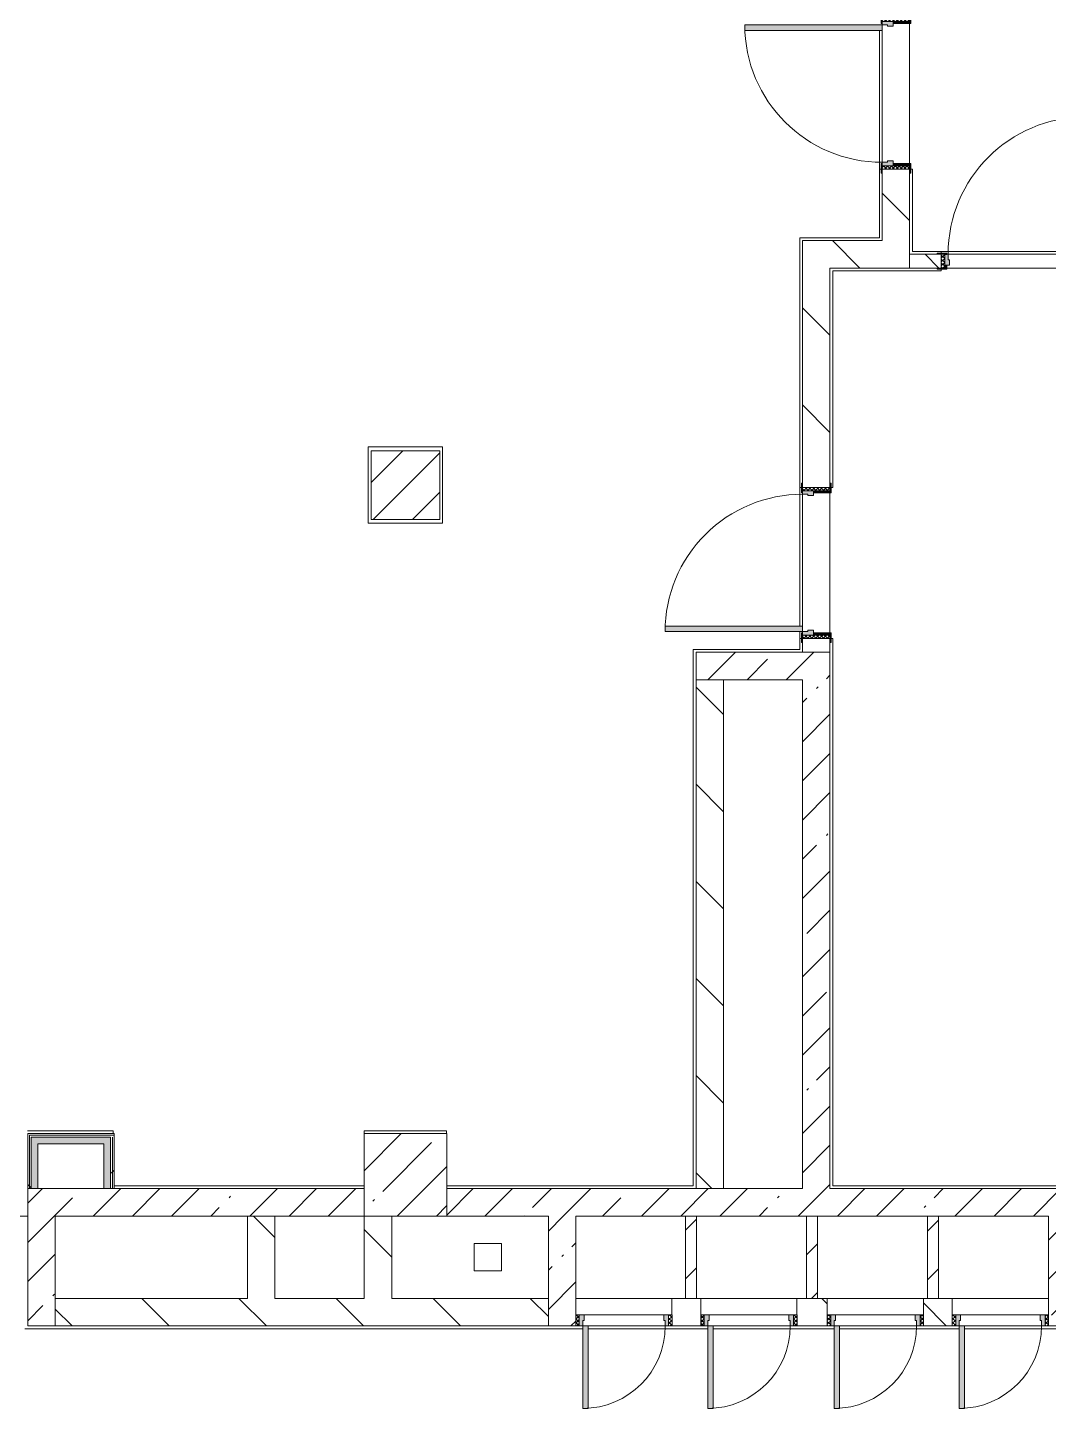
# Model space of a CAD drawing. Header units: millimetres. Extents: x 1322 to 199238, y -8553 to 29000.
# Drawn here: x 123937 to 131368, y 10300 to 20350 of the extents above; entities that cross this region are included whole.
import ezdxf

# ---------------------------------------------------------------- set-up
doc = ezdxf.new("R2010")
doc.units = ezdxf.units.MM
for name, color, linetype, lineweight, true_color in [('A-DOOR-5', 7, 'Continuous', 5, 0xe2e2e2), ('A-DOOR-6', 7, 'Continuous', 5, 0xaaaaaa), ('A-DOOR-FRAM-3', 7, 'Continuous', 5, 0xe2e2e2), ('A-DOOR-FRAM-4', 7, 'Continuous', 5, 0xaaaaaa), ('A-FLOR-2', 7, 'Continuous', 5, 0xaaaaaa), ('I-WALL-1', 7, 'Continuous', 5, 0xe7e7e7), ('I-WALL-2', 7, 'Continuous', 9, 0xe7e7e7), ('I-WALL-5', 7, 'Continuous', 5, 0x787878)]:
    doc.layers.add(name, color=color, linetype=linetype, lineweight=lineweight, true_color=true_color)
for name, color, linetype, lineweight in [('A-WALL', 7, 'Continuous', 9), ('I-WALL-3', 7, 'Continuous', 5), ('S-COLS-1', 7, 'Continuous', 5)]:
    doc.layers.add(name, color=color, linetype=linetype, lineweight=lineweight)
pattern_1 = [(45, (72227.77, 0), (-285.1231, 285.1231), []), (45, (72512.9, 0), (-285.1231, 285.1231), [504.031, -100.806, 16.764, -84.042])]
pattern_2 = [(135, (1751.41, 164.685), (-14.14214, -14.14214), []), (225, (1751.41, 164.685), (14.14214, -14.14214), [])]
pattern_3 = [(45, (-371.384, 164.685), (-14.1421, 14.1421), []), (135, (-371.384, 164.685), (-14.1421, -14.1421), [])]
pattern_4 = [(135, (72227.77, 0), (-353.5534, -353.5534), [])]
pattern_5 = [(45, (72227.77, 0), (-176.7767, 176.7767), [])]
pattern_6 = [(135, (1951.41, 164.685), (-14.14214, -14.14214), []), (225, (1951.41, 164.685), (14.14214, -14.14214), [])]
pattern_7 = [(45, (-171.384, 164.685), (-14.1421, 14.1421), []), (135, (-171.384, 164.685), (-14.1421, -14.1421), [])]
pattern_8 = [(45, (72227.8, 0), (-530.33, 530.33), []), (135, (72227.8, 0), (-530.33, -530.33), [])]

# ---------------------------------------------------------------- blocks, each defined once
blk = doc.blocks.new('BSC_Колонна _Прямоугольная - 600х600-23205375-1_10_3_птичка')
at = {"layer": 'S-COLS-1'}
h = blk.add_hatch(dxfattribs=at)
h.set_pattern_fill('FP_74', color=256, style=0, pattern_type=2)
h.set_pattern_definition([(45, (-54460, -12000), (-285.123, 285.123), []), (45, (-54174.88, -12000), (-285.123, 285.123), [504.031, -100.806, 16.764, -84.042])])
h.paths.add_polyline_path([(289, -300), (300, -300), (298, 300), (-300, 300), (-300, -300), (182, -300)])
for p, q in [((300, 300), (-300, 300)), ((-300, 300), (-300, -300)), ((300, -300), (300, 300)), ((-300, -300), (300, -300))]:
    blk.add_line(p, q, dxfattribs=at)
blk = doc.blocks.new('110_Дверь_СКБ_1Ст_Внутренняя1 - Д-12 1100x2100h_дверь в горячий цех-32113407-1_10_3_птичка')
at = {"layer": 'A-DOOR-5'}
h = blk.add_hatch(color=256, dxfattribs=at)
h.paths.add_polyline_path([(-512.5, 100), (-512.5, 20), (-477.5, 20), (-477.5, 60), (-487.5, 60), (-487.5, 100), (-497.5, 100)])
h.paths.add_polyline_path([(502.5, 60), (502.5, 20), (537.5, 20), (537.5, 100), (512.5, 100), (512.5, 60)])
at = {"layer": 'A-DOOR-6'}
h = blk.add_hatch(dxfattribs=at)
h.set_pattern_fill('FP_94', color=256, style=0, pattern_type=2)
h.set_pattern_definition(pattern_2)
h.paths.add_polyline_path([(537.5, -100), (562.5, -100), (562.5, 100), (537.5, 100)])
at = {"layer": 'A-DOOR-FRAM-3'}
for points in [[(-487.5, 948.5), (-487.5, 100), (-447.5, 100), (-451.7, 1100), (-487.5, 1100), (-487.5, 1055.7)], [(-567.5, 108), (-567.5, 100), (-497.5, 100), (-497.5, 108), (-537.5, 108)], [(522.5, 105), (522.5, 100), (592.5, 100), (592.5, 108), (522.5, 108)], [(-512.5, -100), (-497.5, -100), (-497.5, 20), (-512.5, 20)], [(522.5, -100), (537.5, -100), (537.5, 20), (522.5, 20)], [(-567.5, -108), (-497.5, -108), (-497.5, -100), (-567.5, -100)], [(522.5, -108), (592.5, -108), (592.5, -100), (522.5, -100)]]:
    blk.add_hatch(color=256, dxfattribs=at).paths.add_polyline_path(points)
at = {"layer": 'A-DOOR-FRAM-4'}
h = blk.add_hatch(dxfattribs=at)
h.set_pattern_fill('FP_95', color=256, style=0, pattern_type=2)
h.set_pattern_definition(pattern_3)
h.paths.add_polyline_path([(-537.5, -100), (-512.5, -100), (-512.5, 100), (-537.5, 100)])
at = {"layer": 'A-DOOR-6'}
for p, q in [((-487.5, 1100), (-487.5, 100)), ((-447.5, 1100), (-487.5, 1100)), ((-447.5, 100), (-447.5, 1100)), ((-487.5, 100), (-447.5, 100))]:
    blk.add_line(p, q, dxfattribs=at)
blk.add_arc((-487.5, 100), 1000, 360, 90, dxfattribs=at)
at = {"layer": 'A-DOOR-FRAM-4'}
for p, q in [((-497.5, 108), (-567.5, 108)), ((-567.5, 108), (-567.5, 100)), ((-497.5, 100), (-497.5, 108)), ((592.5, 108), (522.5, 108)), ((522.5, 108), (522.5, 100)), ((592.5, 100), (592.5, 108)), ((-567.5, 100), (-497.5, 100)), ((-512.5, 100), (-537.5, 100)), ((-537.5, 100), (-537.5, -100)), ((-487.5, 100), (-512.5, 100)), ((-512.5, 100), (-512.5, 20)), ((-512.5, -100), (-512.5, 100)), ((-497.5, 100), (-512.5, 100)), ((-512.5, 100), (-512.5, 99)), ((-512.5, 99), (-497.5, 99)), ((-512.5, 20), (-477.5, 20)), ((-497.5, 20), (-512.5, 20)), ((-512.5, 20), (-512.5, -100)), ((-497.5, 99), (-497.5, 100)), ((-497.5, -100), (-497.5, 20)), ((-487.5, 60), (-487.5, 100)), ((-477.5, 60), (-487.5, 60)), ((-477.5, 20), (-477.5, 60)), ((512.5, 60), (502.5, 60)), ((502.5, 60), (502.5, 20)), ((502.5, 20), (537.5, 20)), ((512.5, 100), (512.5, 60)), ((537.5, 100), (512.5, 100)), ((537.5, 100), (522.5, 100)), ((522.5, 100), (522.5, 99)), ((522.5, 100), (592.5, 100)), ((522.5, 99), (537.5, 99)), ((537.5, 20), (522.5, 20)), ((522.5, 20), (522.5, -100)), ((537.5, 20), (537.5, 100)), ((562.5, 100), (537.5, 100)), ((537.5, 100), (537.5, -100)), ((537.5, 99), (537.5, 100)), ((537.5, -100), (537.5, 20)), ((562.5, -100), (562.5, 100)), ((-497.5, -100), (-567.5, -100)), ((-567.5, -100), (-567.5, -108)), ((-537.5, -100), (-512.5, -100)), ((-512.5, -100), (-497.5, -100)), ((-497.5, -108), (-497.5, -100)), ((522.5, -100), (537.5, -100)), ((592.5, -100), (522.5, -100)), ((522.5, -100), (522.5, -108)), ((537.5, -100), (562.5, -100)), ((592.5, -108), (592.5, -100)), ((-567.5, -108), (-497.5, -108)), ((522.5, -108), (592.5, -108))]:
    blk.add_line(p, q, dxfattribs=at)
blk = doc.blocks.new('110_Дверь_СКБ_1Ст_Внутренняя1 - Д-11 1100x2100h_кладовые _все__ коридор _между помещениями блока столовой__ моечные _все_-V183-1_10_3_птичка')
at = {"layer": 'A-DOOR-5'}
h = blk.add_hatch(color=256, dxfattribs=at)
h.paths.add_polyline_path([(-487.5, -30), (-477.5, -30), (-477.5, 10), (-487.5, 10), (-487.5, 50), (-512.5, 50), (-512.5, -30)])
h.paths.add_polyline_path([(537.5, -30), (537.5, 50), (512.5, 50), (512.5, 10), (502.5, 10), (502.5, -30), (512.5, -30)])
at = {"layer": 'A-DOOR-6'}
h = blk.add_hatch(dxfattribs=at)
h.set_pattern_fill('FP_70', color=256, style=0, pattern_type=2)
h.set_pattern_definition([(135, (1751.41, 114.685), (-14.14214, -14.14214), []), (225, (1751.41, 114.685), (14.14214, -14.14214), [])])
h.paths.add_polyline_path([(562.5, -50), (562.5, 50), (537.5, 50), (537.5, -50)])
at = {"layer": 'A-DOOR-FRAM-3'}
for points in [[(512.5, 50), (512.5, 1050), (472.5, 1050), (472.5, 50), (492.5, 50)], [(-567.5, 50), (-497.5, 50), (-497.5, 58), (-567.5, 58)], [(592.5, 50), (592.5, 58), (522.5, 58), (522.5, 50), (562.5, 50)], [(-536.1, -58), (-497.5, -58), (-497.5, -50), (-567.5, -50), (-567.5, -58), (-537.5, -58)], [(-497.5, -50), (-497.5, -30), (-512.5, -30), (-512.5, -50)], [(522.5, -50), (537.5, -50), (537.5, -30), (522.5, -30)], [(592.5, -58), (592.5, -50), (522.5, -50), (522.5, -58), (562.5, -58)]]:
    blk.add_hatch(color=256, dxfattribs=at).paths.add_polyline_path(points)
at = {"layer": 'A-DOOR-FRAM-4'}
h = blk.add_hatch(dxfattribs=at)
h.set_pattern_fill('FP_71', color=256, style=0, pattern_type=2)
h.set_pattern_definition([(45, (-371.384, 114.685), (-14.1421, 14.1421), []), (135, (-371.384, 114.685), (-14.1421, -14.1421), [])])
h.paths.add_polyline_path([(-536.1, -50), (-512.5, -50), (-512.5, 50), (-537.5, 50), (-537.5, -50)])
at = {"layer": 'A-DOOR-6'}
for p, q in [((512.5, 1050), (472.5, 1050)), ((472.5, 1050), (472.5, 50)), ((512.5, 50), (512.5, 1050)), ((472.5, 50), (512.5, 50))]:
    blk.add_line(p, q, dxfattribs=at)
blk.add_arc((512.5, 50), 1000, 90, 180, dxfattribs=at)
at = {"layer": 'A-DOOR-FRAM-4'}
for p, q in [((-497.5, 58), (-567.5, 58)), ((-567.5, 58), (-567.5, 50)), ((-567.5, 50), (-497.5, 50)), ((-512.5, 50), (-537.5, 50)), ((-537.5, 50), (-537.5, -50)), ((-487.5, 50), (-512.5, 50)), ((-512.5, 50), (-512.5, -30)), ((-512.5, -50), (-512.5, 50)), ((-497.5, 50), (-512.5, 50)), ((-512.5, 50), (-512.5, 49)), ((-512.5, 49), (-497.5, 49)), ((-497.5, 50), (-497.5, 58)), ((-497.5, 49), (-497.5, 50)), ((-487.5, 10), (-487.5, 50)), ((-477.5, 10), (-487.5, 10)), ((-477.5, -30), (-477.5, 10)), ((512.5, 10), (502.5, 10)), ((502.5, 10), (502.5, -30)), ((512.5, 50), (512.5, 10)), ((537.5, 50), (512.5, 50)), ((592.5, 58), (522.5, 58)), ((522.5, 58), (522.5, 50)), ((537.5, 50), (522.5, 50)), ((522.5, 50), (522.5, 49)), ((522.5, 50), (592.5, 50)), ((522.5, 49), (537.5, 49)), ((537.5, -30), (537.5, 50)), ((562.5, 50), (537.5, 50)), ((537.5, 50), (537.5, -50)), ((537.5, 49), (537.5, 50)), ((562.5, -50), (562.5, 50)), ((592.5, 50), (592.5, 58)), ((-497.5, -50), (-567.5, -50)), ((-567.5, -50), (-567.5, -58)), ((-567.5, -58), (-497.5, -58)), ((-537.5, -50), (-512.5, -50)), ((-512.5, -30), (-477.5, -30)), ((-497.5, -30), (-512.5, -30)), ((-512.5, -30), (-512.5, -50)), ((-512.5, -50), (-497.5, -50)), ((-497.5, -50), (-497.5, -30)), ((-497.5, -58), (-497.5, -50)), ((502.5, -30), (537.5, -30)), ((537.5, -30), (522.5, -30)), ((522.5, -30), (522.5, -50)), ((522.5, -50), (537.5, -50)), ((592.5, -50), (522.5, -50)), ((522.5, -50), (522.5, -58)), ((522.5, -58), (592.5, -58)), ((537.5, -50), (537.5, -30)), ((537.5, -50), (562.5, -50)), ((592.5, -58), (592.5, -50))]:
    blk.add_line(p, q, dxfattribs=at)
blk = doc.blocks.new('BSC_Колонна _Прямоугольная - 500х500-V195-1_10_3_птичка')
at = {"layer": 'S-COLS-1'}
h = blk.add_hatch(dxfattribs=at)
h.set_pattern_fill('FP_113', color=256, style=0, pattern_type=2)
h.set_pattern_definition([(45, (-54460, -17020), (-285.123, 285.123), []), (45, (-54174.88, -17020), (-285.123, 285.123), [504.031, -100.806, 16.764, -84.042])])
h.paths.add_polyline_path([(250, -250), (250, 250), (-250, 250), (-250, -250), (115, -250)])
for p, q in [((250, 250), (-250, 250)), ((-250, 250), (-250, -250)), ((250, -250), (250, 250)), ((-250, -250), (250, -250))]:
    blk.add_line(p, q, dxfattribs=at)
blk = doc.blocks.new('110_Дверь_СКБ_1Ст - д-18 700x2100h_Технический шкаф ЭОМ и СС-23257539-1_10_3_птичка')
at = {"layer": 'A-DOOR-5'}
h = blk.add_hatch(color=256, dxfattribs=at)
h.paths.add_polyline_path([(-288, 100), (-313, 100), (-313, 20), (-278, 20), (-278, 60), (-288, 60)])
h.paths.add_polyline_path([(322, 100), (312, 100), (312, 60), (302, 60), (302, 20), (337, 20), (337, 100)])
at = {"layer": 'A-DOOR-6'}
h = blk.add_hatch(dxfattribs=at)
h.set_pattern_fill('FP_123', color=256, style=0, pattern_type=2)
h.set_pattern_definition(pattern_6)
h.paths.add_polyline_path([(337, 100), (337, 20), (362, 20), (362, 100)])
at = {"layer": 'A-DOOR-FRAM-3'}
blk.add_hatch(color=256, dxfattribs=at).paths.add_polyline_path([(312, 700), (272, 700), (272, 100), (312, 100), (312, 156)])
at = {"layer": 'A-DOOR-FRAM-4'}
h = blk.add_hatch(dxfattribs=at)
h.set_pattern_fill('FP_124', color=256, style=0, pattern_type=2)
h.set_pattern_definition(pattern_7)
h.paths.add_polyline_path([(-338, 100), (-338, 20), (-313, 20), (-313, 100)])
at = {"layer": 'A-DOOR-6'}
for p, q in [((312, 700), (272, 700)), ((272, 700), (272, 100)), ((312, 100), (312, 700)), ((272, 100), (312, 100))]:
    blk.add_line(p, q, dxfattribs=at)
blk.add_arc((312, 100), 600, 90, 180, dxfattribs=at)
at = {"layer": 'A-DOOR-FRAM-4'}
for p, q in [((-313, 100), (-338, 100)), ((-338, 100), (-338, 20)), ((-338, 20), (-313, 20)), ((-288, 100), (-313, 100)), ((-313, 100), (-313, 20)), ((-313, 20), (-313, 100)), ((-313, 20), (-278, 20)), ((-288, 60), (-288, 100)), ((-288, 100), (272, 100)), ((-278, 60), (-288, 60)), ((-278, 20), (-278, 60)), ((302, 20), (-278, 20)), ((312, 60), (302, 60)), ((302, 60), (302, 20)), ((302, 20), (337, 20)), ((312, 100), (312, 60)), ((337, 100), (312, 100)), ((337, 20), (337, 100)), ((362, 100), (337, 100)), ((337, 100), (337, 20)), ((337, 20), (362, 20)), ((362, 20), (362, 100))]:
    blk.add_line(p, q, dxfattribs=at)
blk = doc.blocks.new('110_Дверь_СКБ_1Ст - д-18 700x2100h_Технический шкаф ЭОМ и СС-V210-1_10_3_птичка')
at = {"layer": 'A-DOOR-5'}
h = blk.add_hatch(color=256, dxfattribs=at)
h.paths.add_polyline_path([(322, 100), (312, 100), (312, 60), (302, 60), (302, 20), (337, 20), (337, 100)])
h.paths.add_polyline_path([(-298, 100), (-313, 100), (-313, 20), (-278, 20), (-278, 60), (-288, 60), (-288, 100)])
at = {"layer": 'A-DOOR-6'}
h = blk.add_hatch(dxfattribs=at)
h.set_pattern_fill('FP_123', color=256, style=0, pattern_type=2)
h.set_pattern_definition(pattern_6)
h.paths.add_polyline_path([(337, 100), (337, 20), (362, 20), (362, 100)])
at = {"layer": 'A-DOOR-FRAM-3'}
blk.add_hatch(color=256, dxfattribs=at).paths.add_polyline_path([(272, 700), (272, 100), (312, 100), (312, 700), (281, 700)])
at = {"layer": 'A-DOOR-FRAM-4'}
h = blk.add_hatch(dxfattribs=at)
h.set_pattern_fill('FP_124', color=256, style=0, pattern_type=2)
h.set_pattern_definition(pattern_7)
h.paths.add_polyline_path([(-338, 100), (-338, 20), (-313, 20), (-313, 100)])
at = {"layer": 'A-DOOR-6'}
for p, q in [((312, 700), (272, 700)), ((272, 700), (272, 100)), ((312, 100), (312, 700)), ((272, 100), (312, 100))]:
    blk.add_line(p, q, dxfattribs=at)
blk.add_arc((312, 100), 600, 90, 180, dxfattribs=at)
at = {"layer": 'A-DOOR-FRAM-4'}
for p, q in [((-313, 100), (-338, 100)), ((-338, 100), (-338, 20)), ((-338, 20), (-313, 20)), ((-288, 100), (-313, 100)), ((-313, 100), (-313, 20)), ((-313, 20), (-313, 100)), ((-313, 20), (-278, 20)), ((-288, 60), (-288, 100)), ((-288, 100), (272, 100)), ((-278, 60), (-288, 60)), ((-278, 20), (-278, 60)), ((302, 20), (-278, 20)), ((312, 60), (302, 60)), ((302, 60), (302, 20)), ((302, 20), (337, 20)), ((312, 100), (312, 60)), ((337, 100), (312, 100)), ((337, 20), (337, 100)), ((362, 100), (337, 100)), ((337, 100), (337, 20)), ((337, 20), (362, 20)), ((362, 20), (362, 100))]:
    blk.add_line(p, q, dxfattribs=at)
blk = doc.blocks.new('110_Дверь_СКБ_1Ст_Внутренняя1 - Д-12 EIW 1100x2100h_кладовые _все__ коридор _между помещениями блока столовой__ моечные _все_-32936079-1_10_3_птичка')
at = {"layer": 'A-DOOR-5'}
h = blk.add_hatch(color=256, dxfattribs=at)
h.paths.add_polyline_path([(-512.5, 20), (-477.5, 20), (-477.5, 60), (-487.5, 60), (-487.5, 100), (-512.5, 100)])
h.paths.add_polyline_path([(502.5, 44), (502.5, 20), (537.5, 20), (537.5, 100), (512.5, 100), (512.5, 60), (502.5, 60)])
at = {"layer": 'A-DOOR-6'}
h = blk.add_hatch(dxfattribs=at)
h.set_pattern_fill('FP_94', color=256, style=0, pattern_type=2)
h.set_pattern_definition(pattern_2)
h.paths.add_polyline_path([(537.5, -100), (562.5, -100), (562.5, 100), (537.5, 100)])
at = {"layer": 'A-DOOR-FRAM-3'}
for points in [[(472.5, 120), (472.5, 100), (512.5, 100), (512.5, 1100), (472.5, 1100), (472.5, 178.7)], [(-567.5, 100), (-497.5, 100), (-497.5, 108), (-567.5, 108)], [(522.5, 100), (592.5, 100), (592.5, 108), (522.5, 108)], [(-512.5, -100), (-497.5, -100), (-497.5, 20), (-512.5, 20)], [(522.5, -100), (537.5, -100), (537.5, 20), (522.5, 20)], [(-567.5, -108), (-497.5, -108), (-497.5, -100), (-567.5, -100)], [(522.5, -108), (592.5, -108), (592.5, -100), (522.5, -100)]]:
    blk.add_hatch(color=256, dxfattribs=at).paths.add_polyline_path(points)
at = {"layer": 'A-DOOR-FRAM-4'}
h = blk.add_hatch(dxfattribs=at)
h.set_pattern_fill('FP_95', color=256, style=0, pattern_type=2)
h.set_pattern_definition(pattern_3)
h.paths.add_polyline_path([(-537.5, -100), (-512.5, -100), (-512.5, 100), (-537.5, 100)])
at = {"layer": 'A-DOOR-6'}
for p, q in [((512.5, 1100), (472.5, 1100)), ((472.5, 1100), (472.5, 100)), ((512.5, 100), (512.5, 1100)), ((472.5, 100), (512.5, 100))]:
    blk.add_line(p, q, dxfattribs=at)
blk.add_arc((512.5, 100), 1000, 90, 180, dxfattribs=at)
at = {"layer": 'A-DOOR-FRAM-4'}
for p, q in [((-497.5, 108), (-567.5, 108)), ((-567.5, 108), (-567.5, 100)), ((-497.5, 100), (-497.5, 108)), ((592.5, 108), (522.5, 108)), ((522.5, 108), (522.5, 100)), ((592.5, 100), (592.5, 108)), ((-567.5, 100), (-497.5, 100)), ((-512.5, 100), (-537.5, 100)), ((-537.5, 100), (-537.5, -100)), ((-487.5, 100), (-512.5, 100)), ((-512.5, 100), (-512.5, 20)), ((-512.5, -100), (-512.5, 100)), ((-497.5, 100), (-512.5, 100)), ((-512.5, 100), (-512.5, 99)), ((-512.5, 99), (-497.5, 99)), ((-512.5, 20), (-477.5, 20)), ((-497.5, 20), (-512.5, 20)), ((-512.5, 20), (-512.5, -100)), ((-497.5, 99), (-497.5, 100)), ((-497.5, -100), (-497.5, 20)), ((-487.5, 60), (-487.5, 100)), ((-477.5, 60), (-487.5, 60)), ((-477.5, 20), (-477.5, 60)), ((512.5, 60), (502.5, 60)), ((502.5, 60), (502.5, 20)), ((502.5, 20), (537.5, 20)), ((512.5, 100), (512.5, 60)), ((537.5, 100), (512.5, 100)), ((537.5, 100), (522.5, 100)), ((522.5, 100), (522.5, 99)), ((522.5, 100), (592.5, 100)), ((522.5, 99), (537.5, 99)), ((537.5, 20), (522.5, 20)), ((522.5, 20), (522.5, -100)), ((537.5, 20), (537.5, 100)), ((562.5, 100), (537.5, 100)), ((537.5, 100), (537.5, -100)), ((537.5, 99), (537.5, 100)), ((537.5, -100), (537.5, 20)), ((562.5, -100), (562.5, 100)), ((-497.5, -100), (-567.5, -100)), ((-567.5, -100), (-567.5, -108)), ((-537.5, -100), (-512.5, -100)), ((-512.5, -100), (-497.5, -100)), ((-497.5, -108), (-497.5, -100)), ((522.5, -100), (537.5, -100)), ((592.5, -100), (522.5, -100)), ((522.5, -100), (522.5, -108)), ((537.5, -100), (562.5, -100)), ((592.5, -108), (592.5, -100)), ((-567.5, -108), (-497.5, -108)), ((522.5, -108), (592.5, -108))]:
    blk.add_line(p, q, dxfattribs=at)

msp = doc.modelspace()

# ---------------------------------------------------------------- hatches: boundary and pattern name
at = {"layer": 'I-WALL-1'}
for points in [[(124541.6, 12225), (124541.6, 12275), (124012.8, 12275), (124012.8, 12225), (124491.6, 12225)], [(124541.6, 11900), (124541.6, 12225), (124491.6, 12225), (124491.6, 11900)]]:
    msp.add_hatch(color=256, dxfattribs=at).paths.add_polyline_path(points)
at = {"layer": 'I-WALL-2'}
msp.add_hatch(color=256, dxfattribs=at).paths.add_polyline_path([(123962.8, 11900), (124012.8, 11900), (124012.8, 12275), (123962.8, 12275), (123962.8, 12143.8)])
at = {"layer": 'I-WALL-3'}
h = msp.add_hatch(dxfattribs=at)
h.set_pattern_fill('FP_66', color=256, style=0, pattern_type=2)
h.set_pattern_definition(pattern_4)
h.paths.add_polyline_path([(130357.8, 18600), (130357.8, 19320), (130157.8, 19320), (130157.8, 18600)])
h.paths.add_polyline_path([(130357.8, 20420), (130357.8, 20520), (130157.8, 20520), (130157.8, 20420)])
h = msp.add_hatch(dxfattribs=at)
h.set_pattern_fill('FP_66', color=256, style=0, pattern_type=2)
h.set_pattern_definition(pattern_4)
h.paths.add_polyline_path([(129666.5, 15803.8), (129777.8, 15803.8), (129777.8, 15903.8), (129577.8, 15903.8), (129577.8, 15803.8)])
h.paths.add_polyline_path([(129777.8, 17003.8), (129777.8, 18800), (129577.8, 18800), (129577.8, 17003.8)])
h = msp.add_hatch(dxfattribs=at)
h.set_pattern_fill('FP_66', color=256, style=0, pattern_type=2)
h.set_pattern_definition(pattern_4)
h.paths.add_polyline_path([(129777.8, 18600), (130157.8, 18600), (130157.8, 18800), (129777.8, 18800)])
h = msp.add_hatch(dxfattribs=at)
h.set_pattern_fill('FP_36', color=256, style=0, pattern_type=2)
h.set_pattern_definition(pattern_1)
h.paths.add_polyline_path([(129003, 15603.8), (129577.8, 15603.8), (129577.8, 15803.8), (128803, 15803.8), (128803, 15603.8)])
h = msp.add_hatch(dxfattribs=at)
h.set_pattern_fill('FP_36', color=256, style=0, pattern_type=2)
h.set_pattern_definition(pattern_1)
h.paths.add_polyline_path([(129659.2, 11900), (129777.8, 11900), (129777.8, 15803.8), (129577.8, 15803.8), (129577.8, 11900)])
h = msp.add_hatch(dxfattribs=at)
h.set_pattern_fill('FP_66', color=256, style=0, pattern_type=2)
h.set_pattern_definition(pattern_4)
h.paths.add_polyline_path([(129003, 11900), (129003, 15603.8), (128803, 15603.8), (128803, 11900)])
h = msp.add_hatch(dxfattribs=at)
h.set_pattern_fill('FP_172', color=256, style=0, pattern_type=2)
h.set_pattern_definition(pattern_8)
h.paths.add_polyline_path([(123937.8, 11900), (123950.3, 11900), (123949.7, 12300), (123937.8, 12300), (123937.8, 12143.8)])
h = msp.add_hatch(dxfattribs=at)
h.set_pattern_fill('FP_172', color=256, style=0, pattern_type=2)
h.set_pattern_definition(pattern_8)
h.paths.add_polyline_path([(123950.3, 11900), (123962.8, 11900), (123957.7, 12287.5), (123950.3, 12287.5), (123950.3, 12143.8)])
h = msp.add_hatch(dxfattribs=at)
h.set_pattern_fill('FP_172', color=256, style=0, pattern_type=2)
h.set_pattern_definition(pattern_8)
h.paths.add_polyline_path([(124554.1, 11900), (124554.1, 12275), (124541.6, 12275), (124541.6, 11900)])
h = msp.add_hatch(dxfattribs=at)
h.set_pattern_fill('FP_172', color=256, style=0, pattern_type=2)
h.set_pattern_definition(pattern_8)
h.paths.add_polyline_path([(124554.1, 11900), (124566.6, 11900), (124566.6, 12275), (124554.1, 12275), (124554.1, 11921)])
h = msp.add_hatch(dxfattribs=at)
h.set_pattern_fill('FP_36', color=256, style=0, pattern_type=2)
h.set_pattern_definition(pattern_1)
h.paths.add_polyline_path([(131367.8, 11700), (132387.8, 11700), (132387.8, 11900), (126987.8, 11900), (126987.8, 11700), (130589.2, 11700)])
h.paths.add_polyline_path([(124079.7, 11700), (126387.8, 11700), (126387.8, 11900), (123937.8, 11900), (123937.8, 11700)])
h = msp.add_hatch(dxfattribs=at)
h.set_pattern_fill('FP_36', color=256, style=0, pattern_type=2)
h.set_pattern_definition(pattern_1)
h.paths.add_polyline_path([(123937.8, 10900), (124137.8, 10900), (124137.8, 11700), (123937.8, 11700), (123937.8, 10994)])
h = msp.add_hatch(dxfattribs=at)
h.set_pattern_fill('FP_66', color=256, style=0, pattern_type=2)
h.set_pattern_definition(pattern_4)
h.paths.add_polyline_path([(125737.8, 11100), (125737.8, 11700), (125537.8, 11700), (125537.8, 11100)])
h = msp.add_hatch(dxfattribs=at)
h.set_pattern_fill('FP_66', color=256, style=0, pattern_type=2)
h.set_pattern_definition(pattern_4)
h.paths.add_polyline_path([(126587.8, 11100), (126587.8, 11700), (126387.8, 11700), (126387.8, 11100), (126416.8, 11100)])
h = msp.add_hatch(dxfattribs=at)
h.set_pattern_fill('FP_36', color=256, style=0, pattern_type=2)
h.set_pattern_definition(pattern_1)
h.paths.add_polyline_path([(127927.8, 10900), (127927.8, 11700), (127727.8, 11700), (127727.8, 10900), (127880.4, 10900)])
h = msp.add_hatch(dxfattribs=at)
h.set_pattern_fill('FP_78', color=256, style=0, pattern_type=2)
h.set_pattern_definition(pattern_5)
h.paths.add_polyline_path([(128807, 11100), (128803, 11700), (128727, 11700), (128729.3, 11100)])
h = msp.add_hatch(dxfattribs=at)
h.set_pattern_fill('FP_78', color=256, style=0, pattern_type=2)
h.set_pattern_definition(pattern_5)
h.paths.add_polyline_path([(129607, 11100), (129687, 11100), (129687, 11700), (129607, 11700), (129607, 11283.5)])
h = msp.add_hatch(dxfattribs=at)
h.set_pattern_fill('FP_78', color=256, style=0, pattern_type=2)
h.set_pattern_definition(pattern_5)
h.paths.add_polyline_path([(130487, 11100), (130567, 11100), (130567, 11700), (130487, 11700), (130487, 11277)])
h = msp.add_hatch(dxfattribs=at)
h.set_pattern_fill('FP_36', color=256, style=0, pattern_type=2)
h.set_pattern_definition(pattern_1)
h.paths.add_polyline_path([(131367.8, 10900), (131567.8, 10900), (131567.8, 11700), (131367.8, 11700), (131367.8, 10980)])
h = msp.add_hatch(dxfattribs=at)
h.set_pattern_fill('FP_66', color=256, style=0, pattern_type=2)
h.set_pattern_definition(pattern_4)
h.paths.add_polyline_path([(124137.8, 10900), (127727.8, 10900), (127727.8, 11100), (124137.8, 11100), (124137.8, 10929.4)])
h.paths.add_polyline_path([(128627.8, 10900), (128837.8, 10900), (128837.8, 11100), (128627.8, 11100), (128627.8, 10980)])
h.paths.add_polyline_path([(129757.8, 10900), (129757.8, 11100), (129537.8, 11100), (129537.8, 10900)])
h.paths.add_polyline_path([(130457.8, 10900), (130667.8, 10900), (130667.8, 11100), (130457.8, 11100), (130457.8, 10980)])
at = {"layer": 'I-WALL-5'}
h = msp.add_hatch(dxfattribs=at)
h.set_pattern_fill('FP_65', color=256, style=0, pattern_type=2)
h.set_pattern_definition([(135, (72227.77, 0), (-377.1708, -377.1708), [533.4, -88.9, 17.78, -88.9]), (135, (72227.77, 376.94), (-377.1708, -377.1708), []), (50, (72227.77, 0), (637.6445, -55.7866), [66.675, -733.425]), (355, (72227.8, 0), (-123.3494, 668.699), [53.34, -586.74]), (100.451, (72280.9, -4.65), (514.299, 612.908), [56.665, -623.315]), (46.184, (72227.8, 177.8), (948.776, -147.15), [100.012, -1100.137]), (96.636, (72306.8, 165.5), (830.909, 865.997), [84.998, -934.973]), (351.184, (72227.8, 177.8), (830.918, 865.988), [80.01, -880.11]), (21, (72316.67, 133.35), (530.6506, -357.9283), [66.675, -733.425]), (326, (72316.7, 133.35), (216.308, 644.6585), [53.34, -586.74]), (71.451, (72360.9, 103.5), (746.9596, 286.7243), [56.665, -623.315]), (37.5, (72227.77, 0), (10.8105, 295.9426), [16.764, -562.864, 16.764, -578.866, -588.962]), (37.5, (72227.77, 0), (10.8105, 295.9426), [-1175.258, 16.764, -572.198]), (7.5, (72227.77, 0), (233.8692, 350.6318), [16.764, -322.834, 16.764, -549.529, -224.472]), (7.5, (72227.77, 0), (233.8692, 350.6318), [-905.891, 16.764, -207.708]), (327.5, (72029.52, 0), (474.5678, -20.0513), [16.764, -205.486, 16.764, -676.656, -920.115]), (327.5, (72029.52, 0), (474.5678, -20.0513), [-915.67, 16.764, -903.351]), (317.5, (71940.62, 0), (518.4522, 88.9934), [16.764, -272.161, 16.764, -443.738, -653.415]), (317.5, (71940.62, 0), (518.4522, 88.9934), [-749.427, 16.764, -636.651])])
h.paths.add_polyline_path([(132817.8, 18600), (132837.8, 18600), (132837.8, 18700), (131687.8, 18700), (131687.8, 18600), (132449, 18600)])
h.paths.add_polyline_path([(130357.8, 18600), (130587.8, 18600), (130587.8, 18700), (130357.8, 18700)])

# ---------------------------------------------------------------- linework, layer by layer
at = {"layer": 'A-FLOR-2'}
for p, q in [((130137.8, 20330), (130137.8, 18820)), ((130137.8, 19320), (130149.8, 19320)), ((130365.8, 19320), (130377.8, 19320)), ((130377.8, 19320), (130377.8, 18720)), ((129557.8, 18820), (130137.8, 18820)), ((129557.8, 18820), (129557.8, 15993.8)), ((131597.8, 18720), (130377.8, 18720)), ((130587.8, 18720), (130587.8, 18708)), ((130587.8, 18580), (129797.8, 18580)), ((129797.8, 18580), (129797.8, 17003.8)), ((130587.8, 18592), (130587.8, 18580)), ((126416.8, 16742), (126416.8, 17298)), ((126416.8, 17298), (126957.8, 17298)), ((126957.8, 17298), (126957.8, 16742)), ((129569.8, 17003.8), (129557.8, 17003.8)), ((129797.8, 17003.8), (129785.8, 17003.8)), ((126957.8, 16742), (126416.8, 16742)), ((129557.8, 15953.8), (129557.8, 15823.8)), ((129557.8, 15903.8), (129569.8, 15903.8)), ((129785.8, 15903.8), (129797.8, 15903.8)), ((129797.8, 15903.8), (129797.8, 11920)), ((128783, 11920), (128783, 15823.8)), ((128783, 15823.8), (129557.8, 15823.8)), ((123936.8, 12320), (124560.3, 12320)), ((124560.3, 12320), (124560.3, 12300)), ((126387.8, 12300), (126387.8, 12320)), ((126387.8, 12320), (126985.5, 12320)), ((126985.5, 12320), (126985.5, 12300)), ((124565.8, 11921), (126387.8, 11921)), ((126987.8, 11920), (128783, 11920)), ((129797.8, 11920), (132367.8, 11920)), ((127187.8, 11500), (127387.8, 11500)), ((127187.8, 11300), (127187.8, 11500)), ((127387.8, 11500), (127387.8, 11300)), ((127387.8, 11300), (127187.8, 11300)), ((127977.8, 10880), (123917.8, 10880)), ((128887.8, 10880), (128017.8, 10880)), ((129807.8, 10880), (128927.8, 10880)), ((130717.8, 10880), (129847.8, 10880)), ((133607.8, 10880), (130757.8, 10880))]:
    msp.add_line(p, q, dxfattribs=at)
at = {"layer": 'A-WALL'}
for p, q in [((129003, 15603.8), (128803, 15603.8)), ((123950.3, 11900), (123950.3, 12287.5)), ((124566.6, 12287.5), (123950.3, 12287.5)), ((123962.8, 11900), (123962.8, 12275)), ((124541.6, 12275), (123962.8, 12275)), ((124541.6, 11900), (124541.6, 12275)), ((124554.1, 11900), (124554.1, 12275)), ((123937.8, 11700), (123937.8, 11900)), ((128803, 11900), (129003, 11900)), ((125737.8, 11700), (125537.8, 11700)), ((128807, 11700), (128727, 11700)), ((129687, 11700), (129607, 11700)), ((130567, 11700), (130487, 11700)), ((124137.8, 11100), (124137.8, 10900)), ((127727.8, 11100), (127727.8, 10900)), ((128727, 11100), (128807, 11100)), ((129607, 11100), (129687, 11100)), ((130487, 11100), (130567, 11100))]:
    msp.add_line(p, q, dxfattribs=at)
at = {"layer": 'I-WALL-3'}
for p, q in [((130157.8, 19370), (130157.8, 20330)), ((130357.8, 20380), (130357.8, 19360)), ((130157.8, 19290), (130157.8, 18800)), ((130357.8, 18600), (130357.8, 19290)), ((129577.8, 18800), (129577.8, 17033.8)), ((130157.8, 18800), (129577.8, 18800)), ((130557.8, 18700), (130357.8, 18700)), ((130637.8, 18700), (131597.8, 18700)), ((129777.8, 17033.8), (129777.8, 18600)), ((129777.8, 18600), (130557.8, 18600)), ((131647.8, 18600), (130627.8, 18600)), ((129577.8, 15993.8), (129577.8, 16953.8)), ((129777.8, 16963.8), (129777.8, 15943.8)), ((128803, 15803.8), (128803, 11900)), ((128803, 15803.8), (129777.8, 15803.8)), ((129577.8, 15873.8), (129577.8, 15803.8)), ((129777.8, 15803.8), (129777.8, 15873.8)), ((129777.8, 11900), (129777.8, 15803.8)), ((129003, 15603.8), (129577.8, 15603.8)), ((129003, 11900), (129003, 15603.8)), ((129577.8, 15603.8), (129577.8, 11900)), ((123937.8, 12300), (123937.8, 11900)), ((124566.6, 12300), (123937.8, 12300)), ((124566.6, 11900), (124566.6, 12300)), ((124012.8, 11900), (124012.8, 12225)), ((124012.8, 12225), (124491.6, 12225)), ((124491.6, 12225), (124491.6, 11900)), ((123937.8, 11900), (123936.8, 11900)), ((126387.8, 11900), (123937.8, 11900)), ((123937.8, 11900), (124012.8, 11900)), ((124491.6, 11900), (124566.6, 11900)), ((128803, 11900), (126987.8, 11900)), ((129577.8, 11900), (129003, 11900)), ((132387.8, 11900), (129777.8, 11900)), ((123937.8, 11700), (122843.8, 11700)), ((123937.8, 11700), (123937.8, 10900)), ((124137.8, 11700), (125537.8, 11700)), ((124137.8, 11100), (124137.8, 11700)), ((125537.8, 11700), (125537.8, 11100)), ((125737.8, 11700), (126387.8, 11700)), ((125737.8, 11100), (125737.8, 11700)), ((126387.8, 11700), (126387.8, 11100)), ((126587.8, 11100), (126587.8, 11700)), ((126987.8, 11700), (127727.8, 11700)), ((127727.8, 11700), (127727.8, 11100)), ((127927.8, 11700), (128727, 11700)), ((127927.8, 10980), (127927.8, 11700)), ((128727, 11700), (128727, 11100)), ((128807, 11700), (129607, 11700)), ((128807, 11100), (128807, 11700)), ((129607, 11700), (129607, 11100)), ((129687, 11700), (130487, 11700)), ((129687, 11100), (129687, 11700)), ((130487, 11700), (130487, 11100)), ((130567, 11700), (131367.8, 11700)), ((130567, 11100), (130567, 11700)), ((131367.8, 11700), (131367.8, 10980)), ((125537.8, 11100), (124137.8, 11100)), ((126387.8, 11100), (125737.8, 11100)), ((127727.8, 11100), (126587.8, 11100)), ((127927.8, 11100), (128727, 11100)), ((128627.8, 11100), (128627.8, 10980)), ((128807, 11100), (129607, 11100)), ((128837.8, 10980), (128837.8, 11100)), ((129537.8, 11100), (129537.8, 10980)), ((129687, 11100), (130487, 11100)), ((129757.8, 10980), (129757.8, 11100)), ((130457.8, 11100), (130457.8, 10980)), ((130567, 11100), (131367.8, 11100)), ((130667.8, 10980), (130667.8, 11100)), ((123937.8, 10900), (127927.8, 10900)), ((128627.8, 10900), (128837.8, 10900)), ((129537.8, 10900), (129757.8, 10900)), ((130457.8, 10900), (130667.8, 10900)), ((131367.8, 10900), (133587.8, 10900))]:
    msp.add_line(p, q, dxfattribs=at)

# ---------------------------------------------------------------- block references
at = {"layer": 'A-DOOR-6'}
for name, p, rotation in [('110_Дверь_СКБ_1Ст_Внутренняя1 - Д-12 EIW 1100x2100h_кладовые _все__ коридор _между помещениями блока столовой__ моечные _все_-32936079-1_10_3_птичка', (130257.8, 19857.5), 89.99999999999991), ('110_Дверь_СКБ_1Ст_Внутренняя1 - Д-12 1100x2100h_дверь в горячий цех-32113407-1_10_3_птичка', (129677.8, 16441.3), 89.99999999999991), ('110_Дверь_СКБ_1Ст - д-18 700x2100h_Технический шкаф ЭОМ и СС-23257539-1_10_3_птичка', (128290.3, 11000), 180), ('110_Дверь_СКБ_1Ст - д-18 700x2100h_Технический шкаф ЭОМ и СС-V210-1_10_3_птичка', (129200.3, 11000), 180), ('110_Дверь_СКБ_1Ст - д-18 700x2100h_Технический шкаф ЭОМ и СС-V210-1_10_3_птичка', (130120.3, 11000), 180), ('110_Дверь_СКБ_1Ст - д-18 700x2100h_Технический шкаф ЭОМ и СС-V210-1_10_3_птичка', (131030.3, 11000), 180)]:
    msp.add_blockref(name, p, dxfattribs=dict(at, rotation=rotation))
msp.add_blockref('110_Дверь_СКБ_1Ст_Внутренняя1 - Д-11 1100x2100h_кладовые _все__ коридор _между помещениями блока столовой__ моечные _все_-V183-1_10_3_птичка', (131125.3, 18650), dxfattribs=at)
at = {"layer": 'S-COLS-1'}
for name, p in [('BSC_Колонна _Прямоугольная - 500х500-V195-1_10_3_птичка', (126687.8, 17020)), ('BSC_Колонна _Прямоугольная - 600х600-23205375-1_10_3_птичка', (126687.8, 12000))]:
    msp.add_blockref(name, p, dxfattribs=at)

doc.saveas('drawing.dxf')
